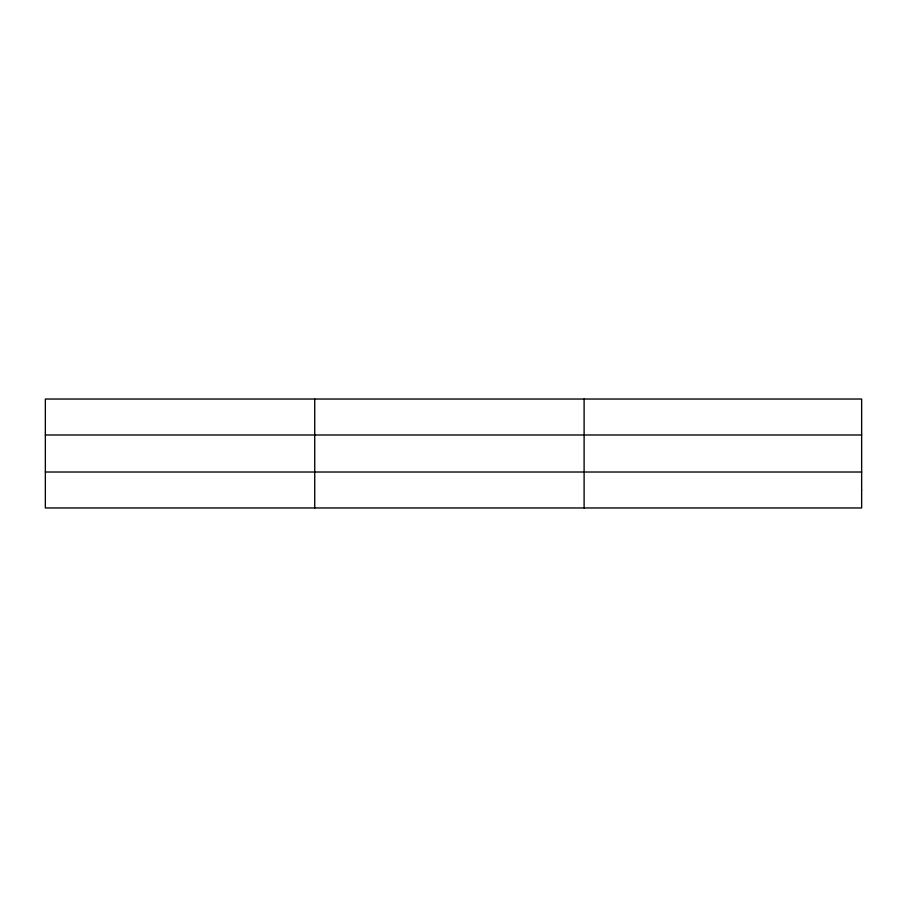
<?xml version="1.0" encoding="UTF-8"?>
<svg xmlns="http://www.w3.org/2000/svg" width="907" height="907" viewBox="0 0 907 907"><rect width="100%" height="100%" fill="white"/><g stroke="black" fill="none" stroke-linecap="round" stroke-linejoin="round"><path stroke-width="1.36" d="M314.729 507.965L314.729 399.035M584.108 507.965L584.108 399.035M45.35 434.986L861.65 434.986M45.35 472.014L861.65 472.014M861.65 489.995L861.65 507.965L45.35 507.965L45.35 399.035L861.65 399.035L861.65 489.995"/></g></svg>
